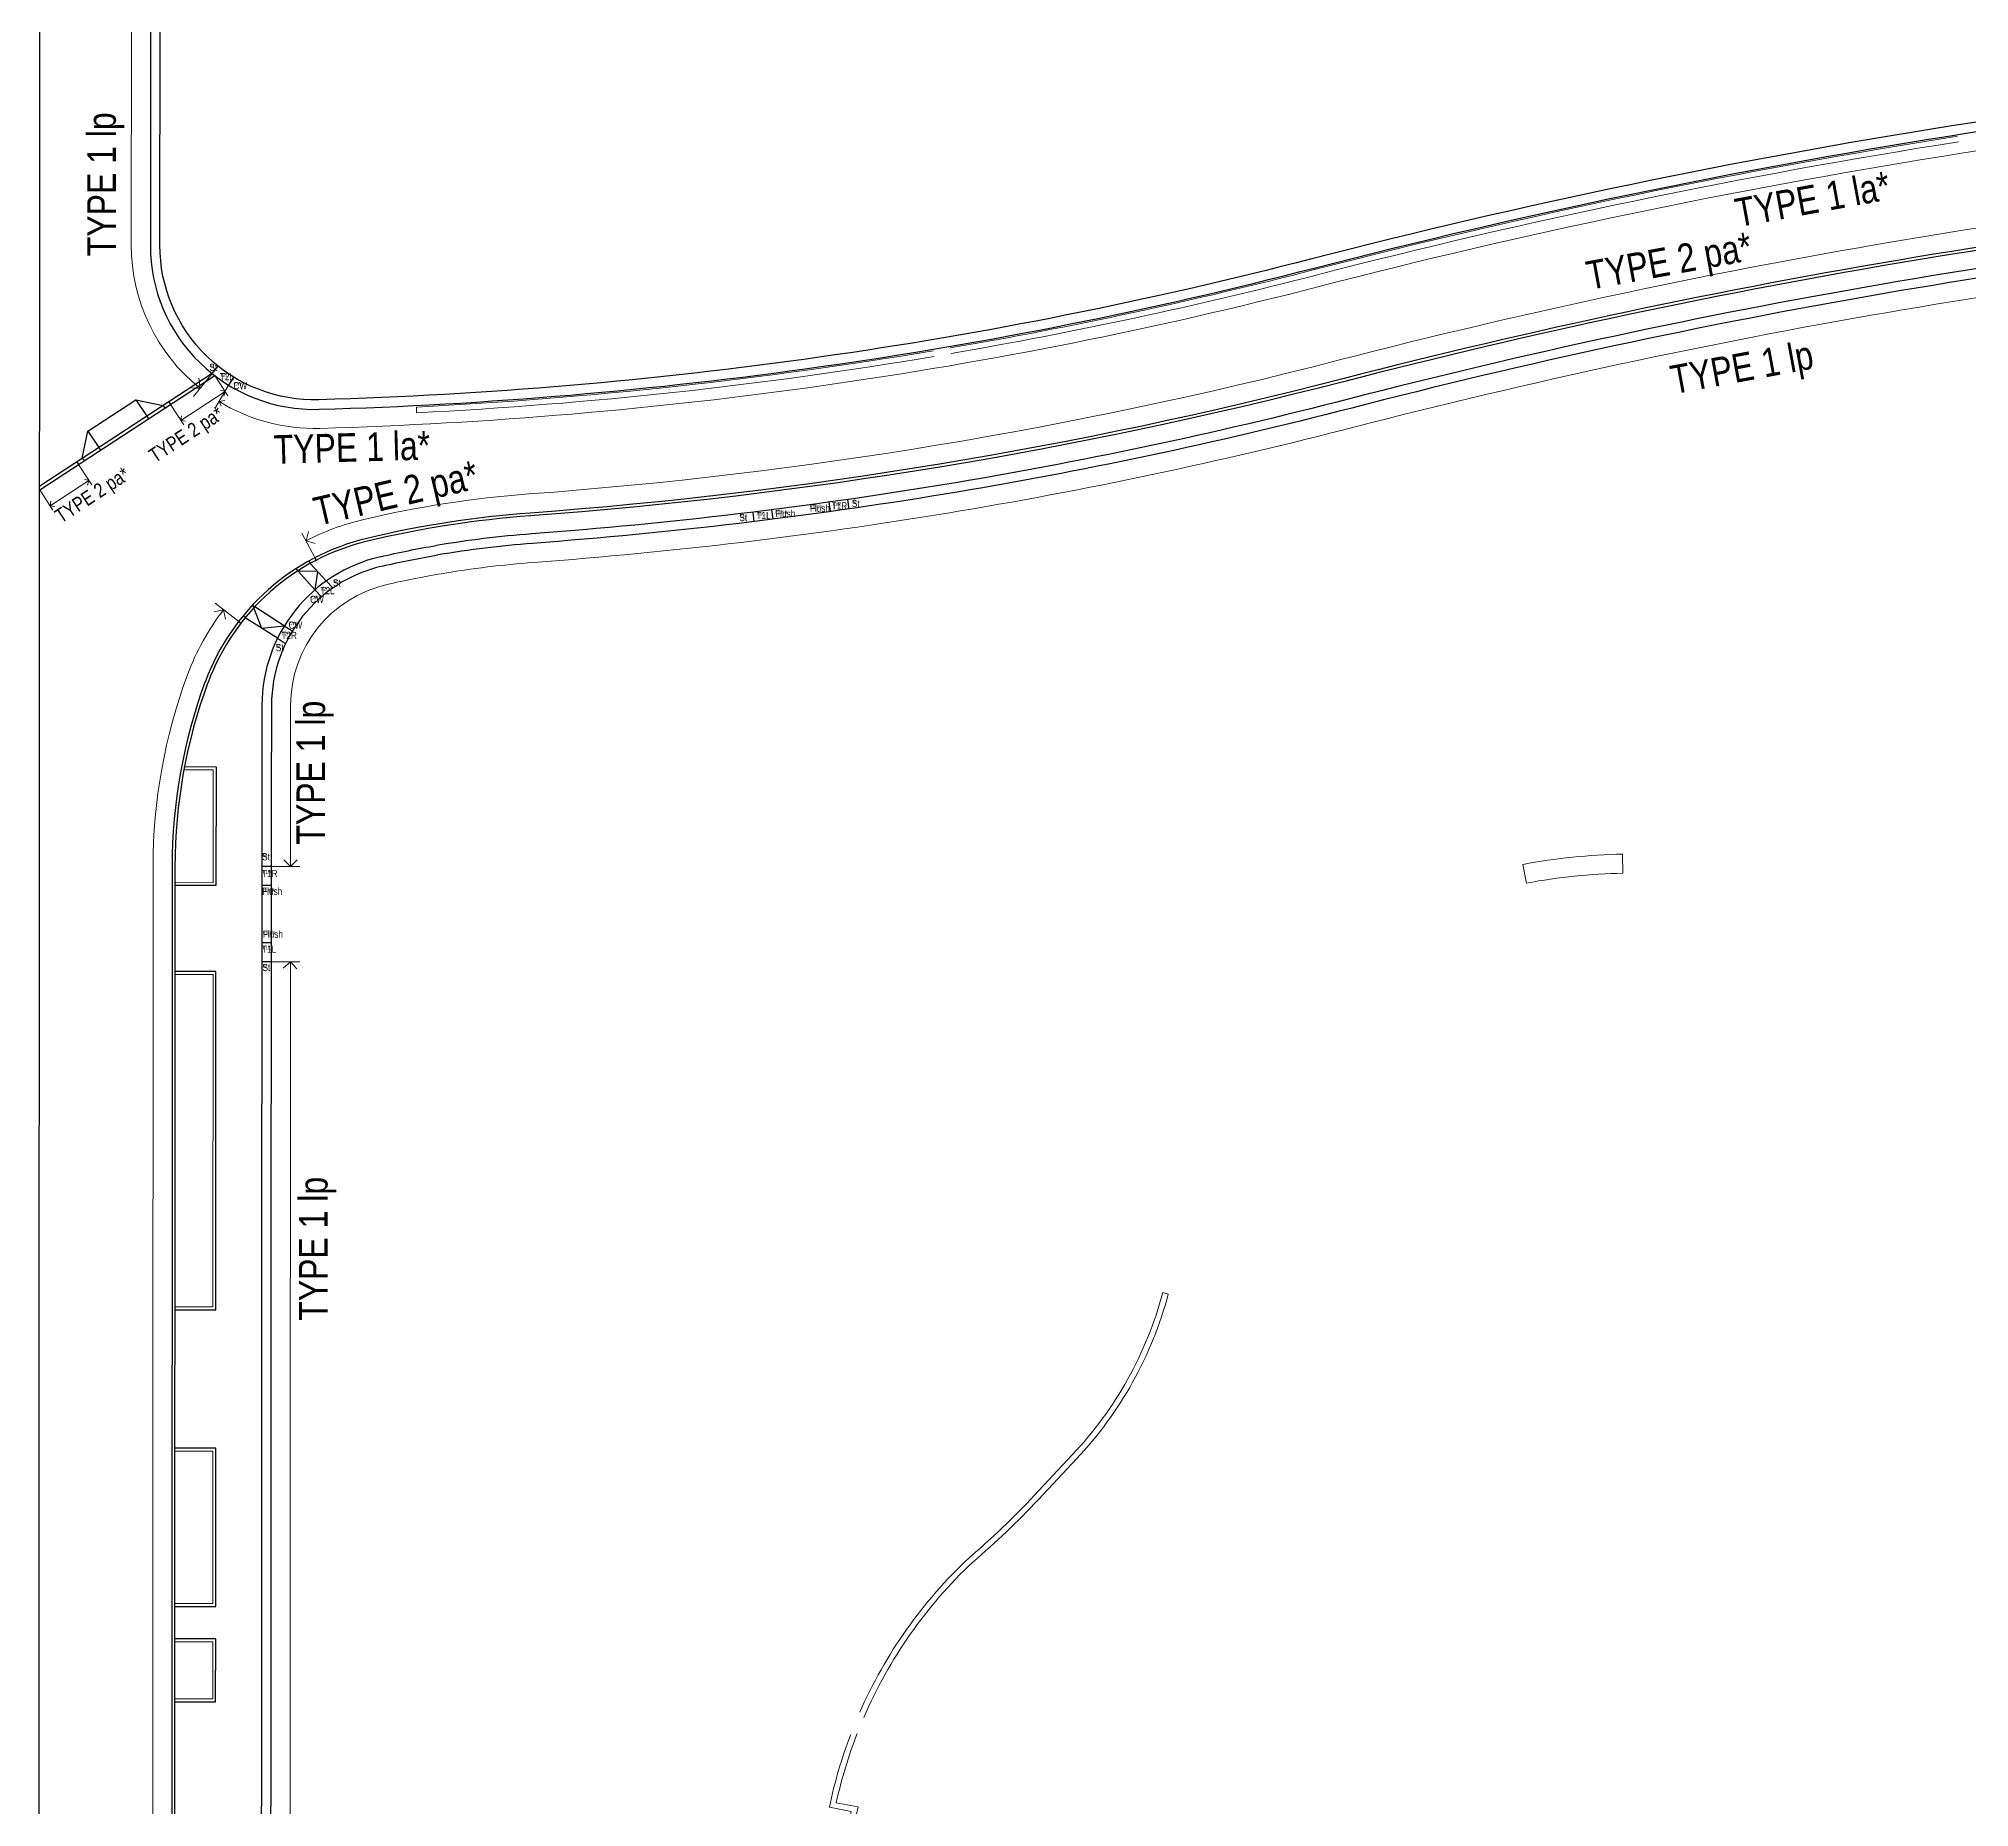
# Model space of a CAD drawing. Extents: x 832756 to 834508, y 817753 to 818399.
# Drawn here: x 833954.7 to 834055.9, y 817935.1 to 818027.9 of the extents above; entities that cross this region are included whole.
import ezdxf

# ---------------------------------------------------------------- set-up
doc = ezdxf.new("R2010")
doc.units = 0
doc.header["$MEASUREMENT"] = 0
doc.linetypes.add('ACAD_ISO02W100', pattern=[15, 12, -3])
for name, color, linetype, lineweight in [('000-PAV-Concrete-b', 1, 'Continuous', 25), ('000-PAV-Reused tiles-b', 3, 'Continuous', 15), ('000-PAV-Tree pits-b', 5, 'Continuous', 9), ('000-West8 - Transition pieces', 2, 'Continuous', 30), ('000-West8 - Transition pieces @ 0.25', 2, 'Continuous', 30), ('000-West8 - Transition pieces @ 0.5', 2, 'Continuous', 30), ('020-gutter-b-a', 8, 'ACAD_ISO02W100', 9), ('KERBS TYPE', 3, 'Continuous', 0)]:
    doc.layers.add(name, color=color, linetype=linetype, lineweight=lineweight)
doc.styles.add('base plan(mm)$0$SWIS721 LT', font='swiss.ttf')
doc.styles.add('W8 TOPO wkcd', font='swissc.ttf', dxfattribs={"height": 1.1})
doc.linetypes.add('FENCELINE1', pattern='A,6.35,-2.54,[133,ltypeshp.shx,S=2.54,R=0,X=-2.54,Y=0],-2.54,25.4', length=36.83)

# ---------------------------------------------------------------- blocks, each defined once
blk = doc.blocks.new('*U143')
at = {"layer": '000-West8 - Transition pieces @ 0.25', "insert": (0, 0), "char_height": 0.188, "attachment_point": 1, "style": 'W8 TOPO wkcd'}
blk.add_mtext_dynamic_manual_height_columns('CW', width=0.3732, gutter_width=1.38, heights=[0.202], dxfattribs=at)
at = {"layer": '000-West8 - Transition pieces @ 0.5', "insert": (0, 0), "char_height": 0.375, "attachment_point": 1, "style": 'W8 TOPO wkcd'}
blk.add_mtext_dynamic_manual_height_columns('CW', width=0.7465, gutter_width=2.75, heights=[0.405], dxfattribs=at)
blk = doc.blocks.new('CW')
at = {"layer": '000-West8 - Transition pieces'}
blk.add_blockref('*U143', (0, 0), dxfattribs=at)
blk = doc.blocks.new('*U141')
at = {"layer": '000-West8 - Transition pieces @ 0.25', "insert": (0, 0), "char_height": 0.188, "attachment_point": 1, "style": 'W8 TOPO wkcd'}
blk.add_mtext_dynamic_manual_height_columns('T2L', width=0.3732, gutter_width=1.38, heights=[0.202], dxfattribs=at)
at = {"layer": '000-West8 - Transition pieces @ 0.5', "insert": (0, 0), "char_height": 0.375, "attachment_point": 1, "style": 'W8 TOPO wkcd'}
blk.add_mtext_dynamic_manual_height_columns('T2L', width=0.7465, gutter_width=2.75, heights=[0.405], dxfattribs=at)
blk = doc.blocks.new('T2L')
at = {"layer": '000-West8 - Transition pieces'}
blk.add_blockref('*U141', (0, 0), dxfattribs=at)
blk = doc.blocks.new('*U142')
at = {"layer": '000-West8 - Transition pieces @ 0.25', "insert": (0, 0), "char_height": 0.188, "attachment_point": 1, "style": 'W8 TOPO wkcd'}
blk.add_mtext_dynamic_manual_height_columns('T2R', width=0.3989, gutter_width=1.38, heights=[0.205], dxfattribs=at)
at = {"layer": '000-West8 - Transition pieces @ 0.5', "insert": (0, 0), "char_height": 0.375, "attachment_point": 1, "style": 'W8 TOPO wkcd'}
blk.add_mtext_dynamic_manual_height_columns('T2R', width=0.7978, gutter_width=2.75, heights=[0.411], dxfattribs=at)
blk = doc.blocks.new('T2R')
at = {"layer": '000-West8 - Transition pieces'}
blk.add_blockref('*U142', (0, 0), dxfattribs=at)
blk = doc.blocks.new('*U137')
at = {"layer": '000-West8 - Transition pieces @ 0.25', "insert": (0, 0), "char_height": 0.188, "attachment_point": 1, "style": 'W8 TOPO wkcd'}
blk.add_mtext_dynamic_manual_height_columns('St', width=0.3732, gutter_width=1.38, heights=[0.202], dxfattribs=at)
at = {"layer": '000-West8 - Transition pieces @ 0.5', "insert": (0, 0), "char_height": 0.375, "attachment_point": 1, "style": 'W8 TOPO wkcd'}
blk.add_mtext_dynamic_manual_height_columns('St', width=0.7465, gutter_width=2.75, heights=[0.405], dxfattribs=at)
blk = doc.blocks.new('St')
at = {"layer": '000-West8 - Transition pieces'}
blk.add_blockref('*U137', (0, 0), dxfattribs=at)
blk = doc.blocks.new('*U138')
at = {"layer": '000-West8 - Transition pieces @ 0.25', "insert": (0, 0), "char_height": 0.188, "attachment_point": 1, "style": 'W8 TOPO wkcd'}
blk.add_mtext_dynamic_manual_height_columns('Flush', width=0.3732, gutter_width=1.38, heights=[0.202], dxfattribs=at)
at = {"layer": '000-West8 - Transition pieces @ 0.5', "insert": (0, 0), "char_height": 0.375, "attachment_point": 1, "style": 'W8 TOPO wkcd'}
blk.add_mtext_dynamic_manual_height_columns('Flush', width=0.7465, gutter_width=2.75, heights=[0.405], dxfattribs=at)
blk = doc.blocks.new('Flush')
at = {"layer": '000-West8 - Transition pieces'}
blk.add_blockref('*U138', (0, 0), dxfattribs=at)
blk = doc.blocks.new('*U139')
at = {"layer": '000-West8 - Transition pieces @ 0.25', "insert": (0, 0), "char_height": 0.188, "attachment_point": 1, "style": 'W8 TOPO wkcd'}
blk.add_mtext_dynamic_manual_height_columns('T1L', width=0.3989, gutter_width=1.38, heights=[0.205], dxfattribs=at)
at = {"layer": '000-West8 - Transition pieces @ 0.5', "insert": (0, 0), "char_height": 0.375, "attachment_point": 1, "style": 'W8 TOPO wkcd'}
blk.add_mtext_dynamic_manual_height_columns('T1L', width=0.7978, gutter_width=2.75, heights=[0.411], dxfattribs=at)
blk = doc.blocks.new('T1L')
at = {"layer": '000-West8 - Transition pieces'}
blk.add_blockref('*U139', (0, 0), dxfattribs=at)
blk = doc.blocks.new('*U140')
at = {"layer": '000-West8 - Transition pieces @ 0.25', "insert": (0, 0), "char_height": 0.188, "attachment_point": 1, "style": 'W8 TOPO wkcd'}
blk.add_mtext_dynamic_manual_height_columns('T1R', width=0.3989, gutter_width=1.38, heights=[0.205], dxfattribs=at)
at = {"layer": '000-West8 - Transition pieces @ 0.5', "insert": (0, 0), "char_height": 0.375, "attachment_point": 1, "style": 'W8 TOPO wkcd'}
blk.add_mtext_dynamic_manual_height_columns('T1R', width=0.7978, gutter_width=2.75, heights=[0.411], dxfattribs=at)
blk = doc.blocks.new('T1R')
at = {"layer": '000-West8 - Transition pieces'}
blk.add_blockref('*U140', (0, 0), dxfattribs=at)
blk = doc.blocks.new('A$C1F770982')
at = {"layer": '020-gutter-b-a', "color": 2, "linetype": 'FENCELINE1', "ltscale": 4e-05}
for points in [[(834002.45, 818011.64, 0.020775), (834021.56, 818015.75, -0.024283), (834055.26, 818022.74)], [(834002.5, 818011.35, 0.020776), (834021.64, 818015.46, -0.024283), (834055.31, 818022.45)], [(833974.47, 818008.54, 0.028984), (834001.56, 818011.49)], [(833974.48, 818008.24, 0.028985), (834001.61, 818011.19)], [(833997.71, 817940.08, -0.100808), (834003.44, 817948.18, 0.027771), (834006.86, 817951.45), (834008.85, 817953.58, 0.12487), (834013.6, 817962.1)], [(833997.92, 817939.8, -0.1025), (834003.64, 817947.96, 0.02773), (834007.08, 817951.24), (834009.07, 817953.37, 0.124863), (834013.89, 817962.02)], [(833996.12, 817935.11, -0.040037), (833997.24, 817938.92)], [(833996.48, 817935.34, -0.038624), (833997.58, 817938.97)], [(833996.12, 817935.11), (833997.27, 817934.88, 0.060445), (833996.78, 817929.27), (833995.62, 817929.26)], [(833996.48, 817935.34), (833997.63, 817935.12, 0.067087), (833997.1, 817928.97), (833995.93, 817928.96)]]:
    blk.add_lwpolyline(points, format="xyb", dxfattribs=at)
for points in [[(833974.47, 818008.54), (833974.48, 818008.24)], [(834013.6, 817962.1), (834013.89, 817962.02)]]:
    blk.add_lwpolyline(points, dxfattribs=at)

msp = doc.modelspace()

# ---------------------------------------------------------------- linework, layer by layer
at = {"layer": '000-PAV-Concrete-b', "ltscale": 0.01}
for p, q in [((833969.15, 817998.96), (833968.27, 817999.94)), ((833969.28, 817999.91), (833968.27, 817999.94)), ((833969.74, 817999.42), (833968.91, 818000.32)), ((833969.28, 817999.91), (833969.15, 817998.96)), ((833967.54, 817997.07), (833965.99, 817998.06)), ((833967.18, 817996.41), (833965.49, 817997.49))]:
    msp.add_line(p, q, dxfattribs=at)
at = {"layer": '000-PAV-Concrete-b'}
msp.add_line((833963.97, 817989.66), (833962.31, 817989.67), dxfattribs=at)
for points in [[(834210.28, 817753.9), (834162.65, 817753.62), (834160.74, 817753.99), (834157.92, 817753.36), (834107.51, 817754.57), (834105.2, 817754.98), (834099.33, 817758.64), (834095.06, 817760.81), (834078.18, 817762.11), (834050.17, 817755.14), (834048.03, 817756.03, -0.065281), (834033.66, 817764.33, -0.019968), (834000.4, 817792.03, -0.029895), (833985.19, 817807.49, -0.021438), (833974.81, 817820.49, -0.020879), (833958.72, 817844.53, -0.129185), (833955.64, 817853.52), (833954.77, 817865.4), (833954.66, 817879.82), (833954.76, 818098.3, -0.191627)], [(833960.52, 818017.03, 0.423134), (833969.37, 818008.42, 0.05618), (834021.54, 818015.83, -0.047924), (834088.54, 818026.46, -0.042556)], [(834088.54, 818020.12), (834084.18, 818020.12, 0.019263), (834083.55, 818020.1, 0.04407), (834023.04, 818010.02, -0.04485), (833980.43, 818002.98)], [(834079.59, 818018.67, 0.04114), (834023.32, 818008.95, -0.04485), (833980.51, 818001.89, -0.04485)], [(834079.63, 818018.17, 0.04114), (834023.44, 818008.47, -0.04485), (833980.55, 818001.39, -0.04485)]]:
    msp.add_lwpolyline(points, format="xyb", dxfattribs=at)
for points in [[(833960.55, 818040.23), (833960.52, 818017.03)], [(833963.76, 818010.3), (833954.72, 818004.39)], [(833954.72, 818004.19), (833963.9, 818010.19)], [(833956.95, 818005.85), (833957.25, 818007.28), (833959.76, 818008.92), (833961.19, 818008.62)], [(833959.76, 818008.92), (833960.33, 818008.06)], [(833957.25, 818007.28), (833957.82, 818006.42)], [(833966.37, 817992.9), (833966.37, 817990.44)], [(833966.87, 817992.9), (833966.87, 817990.44)], [(833966.37, 817990.44), (833966.32, 817879.86), (833966.42, 817865.87), (833966.6, 817863.38)], [(833967.1, 817863.41), (833966.92, 817865.89), (833966.82, 817879.86), (833966.87, 817990.44)], [(833963.97, 817989.66), (833963.96, 817983.44), (833961.84, 817983.45)], [(833961.66, 817984.44), (833961.62, 817879.84), (833961.68, 817870.7), (833961.75, 817865.25), (833961.92, 817863.03)], [(833961.8, 817961.19), (833963.95, 817961.19), (833963.96, 817978.93), (833961.81, 817978.93)], [(833961.8, 817945.63), (833963.95, 817945.63), (833963.95, 817953.93), (833961.8, 817953.93)], [(833961.79, 817940.63), (833963.94, 817940.63), (833963.95, 817943.93), (833961.8, 817943.93)]]:
    msp.add_lwpolyline(points, dxfattribs=at)
at = {"layer": '000-PAV-Concrete-b', "ltscale": 0.01}
for points in [[(834089.04, 818026.99, 0.0483), (834021.41, 818016.31, -0.05618), (833969.36, 818008.92, -0.422971), (833961.02, 818017.03), (833961.05, 818040.23)], [(834088.54, 818019.97), (834084.18, 818019.97, 0.019263), (834083.57, 818019.95, 0.04407), (834023.08, 818009.87, -0.04485), (833980.44, 818002.83)], [(833972.58, 818000.69, -0.014138), (833975.51, 818001.28, 58.704128)], [(833972.69, 818000.2, -0.014138), (833975.6, 818000.78, -0.014138)]]:
    msp.add_lwpolyline(points, format="xyb", dxfattribs=at)
for points in [[(833965.88, 817998.16), (833966.35, 817996.94), (833967.54, 817997.07)], [(833961.81, 817984.44), (833961.77, 817879.84)]]:
    msp.add_lwpolyline(points, dxfattribs=at)
for centre, radius, start, end in [((833984.42, 817949.13), 54, 94.2358, 103.4391), ((833984.42, 817949.13), 53.85, 94.2358, 103.4391), ((833984.42, 817949.13), 52.9, 94.2358, 99.6909), ((833974.66, 817989.98), 12, 103.4391, 159.693), ((833974.66, 817989.98), 11.85, 103.4391, 159.693), ((833984.42, 817949.13), 52.4, 94.2358, 99.6909), ((833974.37, 817992.89), 8, 102.9339, 179.9748), ((833974.37, 817992.89), 7.5, 102.9339, 179.9748), ((833989.66, 817984.43), 28, 159.693, 179.9748), ((833989.66, 817984.43), 27.85, 159.693, 179.9748)]:
    msp.add_arc(centre, radius, start, end, dxfattribs=at)
at = {"layer": '000-PAV-Reused tiles-b'}
msp.add_lwpolyline([(834037.72, 817984.09), (834037.71, 817985.09, 0.042534), (834032.48, 817984.55), (834032.67, 817983.57, -0.042501)], format="xyb", close=True, dxfattribs=at)
at = {"layer": '000-PAV-Tree pits-b'}
msp.add_line((833963.82, 817989.51), (833962.28, 817989.52), dxfattribs=at)
msp.add_lwpolyline([(833963.82, 817989.51), (833963.81, 817983.59), (833961.85, 817983.6)], dxfattribs=at)
for points in [[(833963.81, 817978.78), (833961.81, 817978.78), (833961.8, 817961.34), (833963.8, 817961.34)], [(833963.8, 817953.78), (833961.8, 817953.78), (833961.8, 817945.78), (833963.8, 817945.78)], [(833963.8, 817943.78), (833961.8, 817943.78), (833961.79, 817940.78), (833963.79, 817940.78)]]:
    msp.add_lwpolyline(points, close=True, dxfattribs=at)
at = {"layer": '000-West8 - Transition pieces'}
for points in [[(833963.76, 818010.3), (833964.07, 818010.69)], [(833964.89, 818010.12), (833964.62, 818009.69)], [(833960.33, 818008.06), (833960.42, 818007.92)], [(833961.19, 818008.62), (833961.28, 818008.48)], [(833961.48, 818008.81), (833961.58, 818008.67)], [(833957.82, 818006.42), (833957.91, 818006.28)], [(833956.66, 818005.66), (833956.75, 818005.52)], [(833956.95, 818005.85), (833957.05, 818005.71)], [(833992.18, 818002.53), (833992.12, 818003.03)], [(833993.17, 818002.66), (833993.11, 818003.15)], [(833996.17, 818003.06), (833996.1, 818003.55)], [(833997.16, 818003.19), (833997.09, 818003.69)], [(833968.27, 817999.94), (833968.17, 818000.08)], [(833968.91, 818000.32), (833968.83, 818000.47)], [(833969.14, 818000.64), (833969.21, 818000.48)], [(833969.15, 817998.96), (833969.49, 817998.59)], [(833970.08, 817999.05), (833969.74, 817999.42)], [(833966, 817998.05), (833965.88, 817998.16)], [(833965.15, 817997.3), (833965.28, 817997.19)], [(833965.51, 817997.48), (833965.38, 817997.59)], [(833967.54, 817997.07), (833967.96, 817996.8)], [(833967.18, 817996.41), (833967.61, 817996.14)], [(833966.86, 817984.44), (833966.36, 817984.44)], [(833966.86, 817983.44), (833966.36, 817983.44)], [(833966.86, 817980.44), (833966.36, 817980.44)], [(833966.86, 817979.44), (833966.36, 817979.44)]]:
    msp.add_lwpolyline(points, dxfattribs=at)
at = {"layer": 'KERBS TYPE', "ltscale": 0.000125}
for p, q in [((833962.79, 818009.1), (833963.76, 818010.3)), ((833964.59, 818009.13), (833963.9, 818010.19)), ((833963.93, 818008.51), (833964.62, 818009.69)), ((833962.27, 818007.61), (833961.58, 818008.67)), ((833957.45, 818004.46), (833956.75, 818005.52)), ((833955.41, 818003.13), (833954.72, 818004.19)), ((833969.14, 818000.64), (833968.46, 818001.93)), ((833963.91, 817998.25), (833965.15, 817997.3)), ((833968.36, 817984.44), (833966.86, 817984.44)), ((833968.36, 817979.44), (833966.86, 817979.44))]:
    msp.add_line(p, q, dxfattribs=at)
at = {"layer": 'KERBS TYPE', "ltscale": 0.000125, "flags": 128}
for points in [[(833963.13, 818009.52, -0.228249), (833959.52, 818017.03), (833959.55, 818040.23)], [(833969.4, 818007.42, 0.05618), (834021.79, 818014.86, -0.047222), (834087.61, 818025.4, -0.045131)], [(834088.54, 818021.12), (834084.18, 818021.12, 0.019263), (834083.48, 818021.1, 0.04407), (834022.79, 818010.99, -0.04485), (833980.36, 818003.98, -0.04485)], [(834082.85, 817995.02, -0.013266), (834082.73, 817996.53, -0.00484), (834081.89, 818015.25, 0.430107), (834079.72, 818017.17, 0.04114), (834023.69, 818007.5, -0.04485), (833980.62, 818000.39)], [(833969.4, 818007.42, -0.145361), (833964.12, 818008.83, -0.145361)], [(833972.91, 817999.23, -0.014138), (833975.77, 817999.8, -0.014138)]]:
    msp.add_lwpolyline(points, format="xyb", dxfattribs=at)
for points in [[(833963.06, 818010.06), (833963.13, 818009.52), (833962.7, 818009.54)], [(833964.2, 818009.42), (833964.44, 818009.35), (833964.38, 818009.11)], [(833962.16, 818008.08), (833962.12, 818007.83), (833962.37, 818007.8)], [(833964.42, 818008.88), (833964.12, 818008.83), (833964.23, 818008.58)], [(833957.06, 818004.75), (833957.3, 818004.68), (833957.23, 818004.44)], [(833955.3, 818003.6), (833955.26, 818003.35), (833955.51, 818003.32)], [(833968.81, 818002.01), (833968.68, 818001.52), (833969.16, 818001.39)], [(833964.46, 817997.42), (833964.35, 817997.91), (833963.87, 817997.8)], [(833967.87, 817992.9), (833967.87, 817990.44)], [(833967.87, 817990.44), (833967.86, 817984.44)], [(833967.51, 817984.8), (833967.86, 817984.44), (833968.22, 817984.8)], [(833960.66, 817984.44), (833960.62, 817879.84), (833960.68, 817870.69), (833960.75, 817865.21), (833960.92, 817862.96)], [(833968.2, 817979.07), (833967.86, 817979.44), (833967.49, 817979.11)], [(833967.86, 817979.44), (833967.82, 817879.87), (833967.91, 817867.42)]]:
    msp.add_lwpolyline(points, dxfattribs=at)
at = {"layer": 'KERBS TYPE', "ltscale": 0.000125}
for points in [[(833962.12, 818007.83), (833964.44, 818009.35)], [(833955.26, 818003.35), (833957.3, 818004.68)]]:
    msp.add_lwpolyline(points, dxfattribs=at)
for centre, radius, start, end in [((833984.42, 817949.13), 55, 94.2358, 103.4391), ((833974.66, 817989.98), 13, 103.4391, 117.3983), ((833984.42, 817949.13), 51.4, 94.2358, 99.6909), ((833974.37, 817992.89), 6.5, 102.9339, 179.9748), ((833974.66, 817989.98), 13, 142.4309, 159.693), ((833989.66, 817984.43), 29, 159.693, 179.9748)]:
    msp.add_arc(centre, radius, start, end, dxfattribs=at)

# ---------------------------------------------------------------- block references
at = {"layer": '000-West8 - Transition pieces'}
for name, p in [('St', (833963.62, 818010.81)), ('T2L', (833964.16, 818010.32)), ('CW', (833964.88, 818009.85)), ('St', (833991.4, 818002.93)), ('T1L', (833992.3, 818003.04)), ('Flush', (833993.28, 818003.14)), ('Flush', (833995.1, 818003.42)), ('T1R', (833996.24, 818003.55)), ('St', (833997.3, 818003.67)), ('T2L', (833969.44, 817999.1)), ('St', (833970.1, 817999.5)), ('CW', (833968.9, 817998.64)), ('CW', (833967.77, 817997.29)), ('St', (833967.1, 817996.11)), ('T2R', (833967.39, 817996.75)), ('St', (833966.38, 817985.14)), ('T1R', (833966.38, 817984.26)), ('Flush', (833966.38, 817983.33)), ('Flush', (833966.42, 817981.08)), ('T1L', (833966.38, 817980.29)), ('St', (833966.4, 817979.33))]:
    msp.add_blockref(name, p, dxfattribs=at)
at = {"layer": '020-gutter-b-a'}
msp.add_blockref('A$C1F770982', (0, 0), dxfattribs=at)

# ---------------------------------------------------------------- texts
at = {"layer": 'KERBS TYPE', "style": 'base plan(mm)$0$SWIS721 LT', "width": 0.8}
for s, height, rotation, p in [('TYPE 1 lp', 1.5, 90, (833958.71, 818016.45)), ('TYPE 1 la*', 1.5, 10.4089, (834043.77, 818017.97)), ('TYPE 2 pa*', 1.5, 10.4089, (834035.97, 818014.68)), ('TYPE 1 lp', 1.5, 10.4089, (834040.38, 818009.21)), ('TYPE 2 pa*', 0.75, 33.1576, (833960.76, 818005.59)), ('TYPE 1 la*', 1.5, 1.5982, (833967.01, 818005.56)), ('TYPE 2 pa*', 0.75, 33.1576, (833955.84, 818002.42)), ('TYPE 2 pa*', 1.5, 13.2057, (833969.3, 818002.3)), ('TYPE 1 lp', 1.5, 90, (833969.68, 817985.59)), ('TYPE 1 lp', 1.5, 90, (833969.81, 817960.62))]:
    msp.add_text(s, height=height, rotation=rotation, dxfattribs=at).set_placement(p)

doc.saveas('drawing.dxf')
